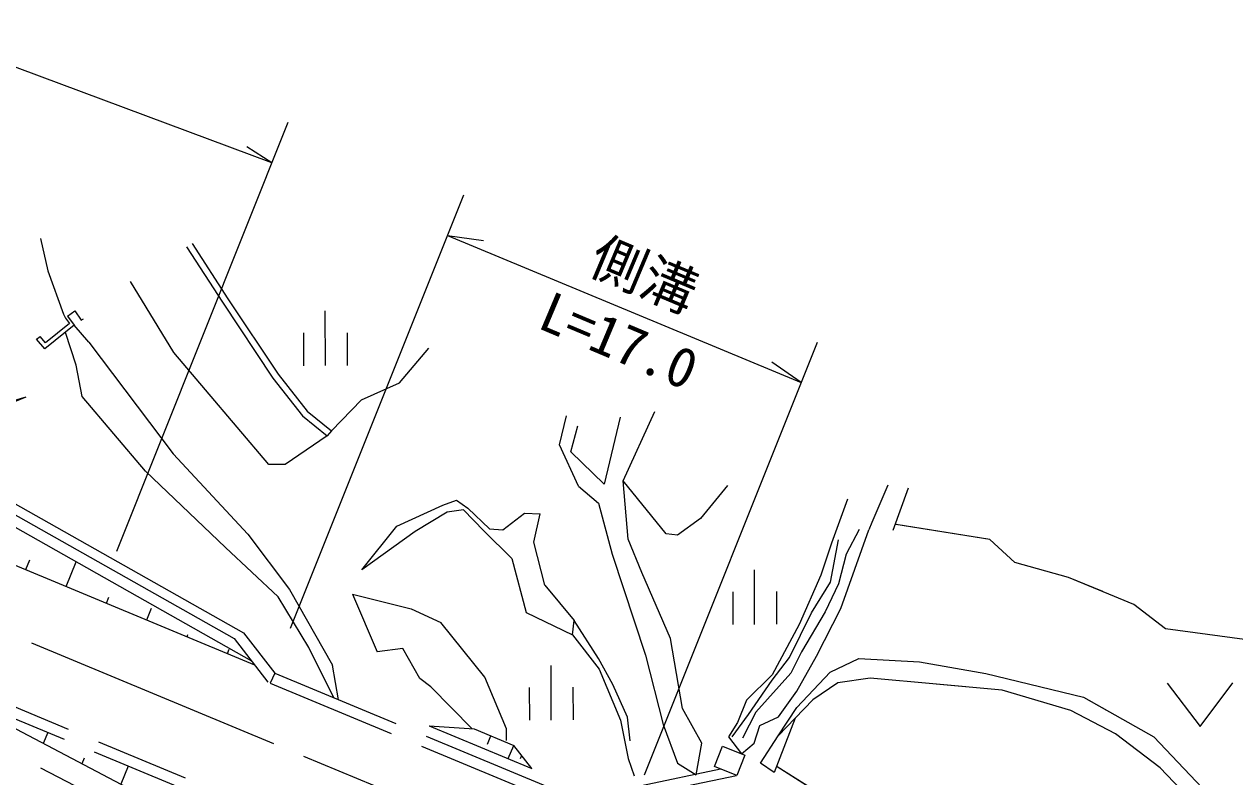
# Model space of a CAD drawing. Units: millimetres, scale not verified. Extents: x 40000 to 680000, y 20000 to 380000.
# Drawn here: x 495444 to 550886, y 285204 to 319662 of the extents above; entities that cross this region are included whole.
import ezdxf
from ezdxf.enums import TextEntityAlignment as Align

# ---------------------------------------------------------------- set-up
doc = ezdxf.new("R2010")
doc.units = ezdxf.units.MM
doc.header["$LTSCALE"] = 1000
doc.linetypes.add('CHAIN', pattern=[18.5, 12, -1.5, 3.5, -1.5])
doc.linetypes.add('DASHED', pattern=[7.5, 6, -1.5])
for name, color, linetype, lineweight in [('M-BGD', 7, 'Continuous', 13), ('M-BGD-OTRS1', 7, 'DASHED', 13), ('M-BMK', 2, 'CHAIN', 13), ('M-STR-HTXT', 7, 'Continuous', 13)]:
    doc.layers.add(name, color=color, linetype=linetype, lineweight=lineweight)
doc.styles.add('ＭＳ ゴシック', font='')
doc.styles.get('ＭＳ ゴシック').set_extended_font_data('MS Gothic')

# ---------------------------------------------------------------- blocks, each defined once
blk = doc.blocks.new('荒地')
at = {"color": 7, "linetype": 'Continuous', "lineweight": 13}
for p, q in [((0, -1.25), (0, 1.25)), ((-1, 0.25), (-1, -1.25)), ((1, 0.25), (1, -1.25))]:
    blk.add_line(p, q, dxfattribs=at)
blk = doc.blocks.new('畑')
at = {"color": 7, "linetype": 'Continuous', "lineweight": 13}
for p, q in [((-1.5, 1), (0, -1)), ((0, -1), (1.5, 1))]:
    blk.add_line(p, q, dxfattribs=at)

msp = doc.modelspace()

# ---------------------------------------------------------------- linework, layer by layer
at = {"layer": 'M-BGD'}
for p, q in [((496187.3, 309844.6), (496521.6, 308377.1)), ((502880.8, 309466.1), (504519.5, 306930)), ((503132.8, 309628.9), (504770.5, 307094.4)), ((461714, 308760.6), (505991.6, 290332.6)), ((496521.6, 308377.1), (497242.6, 306384.3)), ((502294.1, 304626.2), (500319.6, 307885.3)), ((504519.5, 306930), (506825.1, 303457.6)), ((504770.5, 307094.4), (507068.3, 303633.7)), ((497242.6, 306384.3), (497337.6, 306203.2)), ((497337.6, 306203.2), (497518, 305960.9)), ((497432.3, 306293.6), (497766.2, 306532.8)), ((497432.3, 306293.6), (497739, 305881.7)), ((497766.2, 306532.8), (498054.6, 306107.1)), ((498054.6, 306107.1), (498162.2, 306180)), ((497739, 305881.7), (496388.9, 304800.7)), ((497518, 305960.9), (496415.3, 305078.1)), ((497829.5, 304052.6), (497328.6, 305553.1)), ((498408.2, 305105.9), (497739, 305881.7)), ((496010.9, 305244.4), (496175, 305360.2)), ((496388.9, 304800.7), (496010.9, 305244.4)), ((496415.3, 305078.1), (496175, 305360.2)), ((498408.2, 305105.9), (502273.6, 299985.9)), ((506646.3, 299498.9), (502294.1, 304626.2)), ((512630, 303243.2), (513973.4, 304827.2)), ((498103.7, 302619.5), (497829.5, 304052.6)), ((506825.1, 303457.6), (508182.2, 301735.1)), ((506825.1, 303457.6), (508182.2, 301735.1)), ((507068.2, 303633.7), (508397.2, 301947)), ((507068.3, 303633.7), (508397.2, 301947)), ((510892, 302465.4), (512630, 303243.2)), ((510892, 302465.4), (512630, 303243.2)), ((495520.2, 302585.9), (491836.8, 301067.6)), ((495520.2, 302585.9), (493710.7, 302066)), ((500998.8, 299196.6), (498103.7, 302619.5)), ((509511.4, 301042.9), (510892, 302465.4)), ((509511.4, 301042.9), (510892, 302465.4)), ((508182.2, 301735.1), (509322.4, 300809.9)), ((508182.2, 301735.1), (509322.4, 300809.9)), ((508397.2, 301947), (509511.4, 301042.9)), ((508397.2, 301947), (509511.4, 301042.9)), ((519962.2, 300401.8), (520272.7, 301736.7)), ((519962.2, 300401.8), (520272.7, 301736.7)), ((522737.6, 301668.3), (522006.7, 298595.7)), ((522737.6, 301668.3), (522006.7, 298595.7)), ((522871.9, 298762.1), (524321.6, 301925.4)), ((522871.9, 298762.1), (524321.6, 301925.4)), ((520475.9, 300086.2), (520792.5, 301266.6)), ((520475.9, 300086.2), (520792.5, 301266.6)), ((509322.4, 300809.9), (507395, 299500.6)), ((509511.4, 301042.9), (509322.4, 300809.9)), ((509511.4, 301042.9), (509322.4, 300809.9)), ((491057.1, 299945), (505489.8, 291799.5)), ((502273.6, 299985.9), (505688.4, 296310)), ((520831.7, 298513.9), (519962.2, 300401.8)), ((520831.7, 298513.9), (519962.2, 300401.8)), ((522006.7, 298595.7), (520475.9, 300086.2)), ((522006.7, 298595.7), (520475.9, 300086.2)), ((490851.5, 299556), (505061.3, 291536.3)), ((507395, 299500.6), (506646.3, 299498.9)), ((507395, 299500.6), (506646.3, 299498.9)), ((490617.8, 299114), (505848.1, 290518.3)), ((504663.2, 295705.9), (500998.8, 299196.6)), ((520831.7, 298513.9), (521741.3, 297733.7)), ((520831.7, 298513.9), (521741.3, 297733.7)), ((523099.4, 296080.9), (522871.9, 298762.1)), ((524849.8, 296327.4), (522871.9, 298762.1)), ((524849.8, 296327.4), (522871.9, 298762.1)), ((523099.4, 296080.9), (522871.9, 298762.1)), ((527651.7, 298540.1), (526412, 297028.2)), ((527651.7, 298540.1), (526412, 297028.2)), ((534995, 298556.1), (534265.7, 296845.4)), ((535243.5, 296494), (535948.3, 298427.7)), ((535243.5, 296494), (535948.3, 298427.7)), ((514612.3, 297636.4), (515249.7, 297877.3)), ((514612.3, 297636.4), (515249.7, 297877.3)), ((515249.7, 297877.3), (515762.8, 297507.5)), ((515249.7, 297877.3), (515762.8, 297507.5)), ((521741.3, 297733.7), (522366.1, 295404.4)), ((521741.3, 297733.7), (522366.1, 295404.4)), ((533156.2, 297922.2), (532413.9, 295896.4)), ((533156.2, 297922.2), (532413.9, 295896.4)), ((512514.2, 296679.8), (514612.3, 297636.4)), ((514818.8, 297326.2), (513344.4, 296433.7)), ((514818.8, 297326.2), (513344.4, 296433.7)), ((515558.8, 297432.2), (514818.8, 297326.2)), ((515558.8, 297432.2), (514818.8, 297326.2)), ((516486.3, 296468.6), (515558.8, 297432.2)), ((516486.3, 296468.6), (515558.8, 297432.2)), ((515762.8, 297507.5), (516754.8, 296555.1)), ((515762.8, 297507.5), (516754.8, 296555.1)), ((517358.2, 296512.1), (518351.8, 297278.1)), ((517358.2, 296512.1), (518351.8, 297278.1)), ((518351.8, 297278.1), (519081.1, 297241.2)), ((518351.8, 297278.1), (519081.1, 297241.2)), ((518784.8, 295950.7), (519081.1, 297241.2)), ((518784.8, 295950.7), (519081.1, 297241.2)), ((510908.8, 294684.3), (512514.2, 296679.8)), ((510908.8, 294684.3), (512514.2, 296679.8)), ((526412, 297028.2), (525357.1, 296266.1)), ((526412, 297028.2), (525357.1, 296266.1)), ((534265.7, 296845.4), (534120.2, 296509.5)), ((534265.7, 296845.4), (534120.2, 296509.5)), ((539670.7, 296071.1), (535369.9, 296756.6)), ((539671.1, 296071.6), (535370.3, 296757.1)), ((539671.1, 296071.6), (535370.3, 296757.1)), ((505688.4, 296310), (507600.2, 293775.8)), ((505688.4, 296310), (507600.2, 293775.8)), ((513344.4, 296433.7), (510908.8, 294684.3)), ((513344.4, 296433.7), (510908.8, 294684.3)), ((517774.5, 295194.8), (516486.3, 296468.6)), ((517774.5, 295194.8), (516486.3, 296468.6)), ((516754.8, 296555.1), (517358.2, 296512.1)), ((516754.8, 296555.1), (517358.2, 296512.1)), ((523730.2, 294558.5), (523099.4, 296080.9)), ((523730.2, 294558.5), (523099.4, 296080.9)), ((525357.1, 296266.1), (524849.8, 296327.4)), ((525357.1, 296266.1), (524849.8, 296327.4)), ((532837.6, 292905.9), (534120.2, 296509.5)), ((532837.6, 292905.9), (534120.2, 296509.5)), ((533678.5, 296526.1), (533081.4, 295397.4)), ((533678.5, 296526.1), (533081.4, 295397.4)), ((540813.6, 295008.9), (539670.7, 296071.1)), ((540814.1, 295009.4), (539671.1, 296071.6)), ((540814.1, 295009.4), (539671.1, 296071.6)), ((507068.8, 293438), (504663.2, 295705.9)), ((507068.8, 293438), (504663.2, 295705.9)), ((519286.3, 293971.5), (518784.8, 295950.7)), ((519286.3, 293971.5), (518784.8, 295950.7)), ((532413.9, 295896.4), (531920.7, 294431.4)), ((532413.9, 295896.4), (531920.7, 294431.4)), ((532372.6, 294119.2), (532739.7, 296049.8)), ((532372.6, 294119.1), (532739.7, 296049.8)), ((495516, 294692.5), (495703.5, 295142.9)), ((497362.4, 293924), (497828.7, 295044.3)), ((517774.5, 295194.8), (518426.6, 292733.8)), ((517774.5, 295194.8), (518426.6, 292733.8)), ((522366.1, 295404.4), (523898.4, 290768.8)), ((522366.1, 295404.4), (523898.4, 290768.8)), ((533081.4, 295397.4), (532735, 294034.2)), ((533081.4, 295397.4), (532735, 294034.2)), ((543268.9, 294322.8), (540813.6, 295008.9)), ((543269.3, 294323.3), (540814.1, 295009.4)), ((543269.3, 294323.3), (540814.1, 295009.4)), ((525045.3, 291534.9), (523730.2, 294558.5)), ((525045.3, 291534.9), (523730.2, 294558.5)), ((531920.7, 294431.4), (530934, 292182.1)), ((531920.7, 294431.4), (530934, 292182.1)), ((519286.3, 293971.5), (520631, 292358.6)), ((519286.3, 293971.5), (520631, 292358.6)), ((531497.9, 292712.6), (532372.6, 294119.2)), ((531497.9, 292712.6), (532372.6, 294119.1)), ((532735, 294034.2), (532124.8, 292749.5)), ((532735, 294034.2), (532124.8, 292749.5)), ((546269.3, 293094.8), (543268.9, 294322.8)), ((544837.9, 293681.3), (543269.3, 294323.3)), ((499208.9, 293155.5), (499320.5, 293423.6)), ((508484.8, 291126.3), (507068.8, 293438)), ((508484.8, 291126.3), (507068.8, 293438)), ((507600.2, 293775.8), (509556.8, 290310.3)), ((507600.2, 293775.8), (509556.8, 290310.3)), ((510484, 293562), (513160.1, 292896.9)), ((510484, 293562), (513160.1, 292896.9)), ((510484, 293562), (511606.3, 290924.8)), ((510484, 293562), (511606.3, 290924.8)), ((501055.3, 292387), (501278.5, 292923.2)), ((513160.1, 292896.9), (514522.9, 292269.1)), ((513160.1, 292896.9), (514522.9, 292269.1)), ((518426.6, 292733.8), (520548.8, 291699.8)), ((518426.6, 292733.8), (520548.8, 291699.8)), ((532124.8, 292749.5), (531041.9, 290927.3)), ((532124.8, 292749.5), (531041.9, 290927.3)), ((531727, 290721.6), (532837.6, 292905.9)), ((531727, 290721.6), (532837.6, 292905.9)), ((547718.7, 291972.5), (546269.3, 293094.8)), ((516538.7, 289768.7), (514522.9, 292269.1)), ((516538.7, 289768.7), (514522.9, 292269.1)), ((520548.8, 291699.8), (520631, 292358.6)), ((521747.3, 290618.9), (520631, 292358.6)), ((521747.3, 290618.9), (520631, 292358.6)), ((530934, 292182.1), (529703.5, 289873.9)), ((530934, 292182.1), (529703.5, 289873.9)), ((530499.3, 290668.8), (531497.9, 292712.6)), ((530499.3, 290668.8), (531497.9, 292712.6)), ((502901.8, 291618.6), (502942.5, 291716.3)), ((505489.8, 291799.5), (506923.2, 289944.9)), ((520548.8, 291699.8), (521777.4, 290126.4)), ((520548.8, 291699.8), (521777.4, 290126.4)), ((552366.5, 291353.7), (547718.7, 291972.5)), ((505061.3, 291536.3), (506608.7, 289534.2)), ((509618, 288823.3), (508484.8, 291126.3)), ((512777.2, 291072.8), (511606.3, 290924.8)), ((512777.2, 291072.8), (511606.3, 290924.8)), ((513557.5, 289698.7), (512777.2, 291072.8)), ((513557.5, 289698.7), (512777.2, 291072.8)), ((525591.3, 288331.7), (525045.3, 291534.9)), ((525591.3, 288331.7), (525045.3, 291534.9)), ((504748.2, 290850.1), (504829.6, 291045.5)), ((522406.8, 289435.2), (521747.3, 290618.9)), ((522406.8, 289435.2), (521747.3, 290618.9)), ((523898.4, 290768.8), (524712, 287591.5)), ((523898.4, 290768.8), (524712, 287591.5)), ((529699.8, 289624.7), (530499.3, 290668.8)), ((529699.8, 289624.7), (530499.3, 290668.8)), ((531041.9, 290927.3), (530560.2, 289943)), ((531041.9, 290927.3), (530560.2, 289943)), ((530823.6, 289128.5), (531727, 290721.6)), ((530823.6, 289128.5), (531727, 290721.6)), ((532350.1, 289993.2), (533666, 290615)), ((532350.1, 289993.2), (533666, 290615)), ((533666, 290615), (536447.2, 290466.6)), ((533666, 290615), (536447.2, 290466.6)), ((509841.5, 288730.3), (509556.8, 290310.3)), ((521777.4, 290126.4), (522748.6, 287795.1)), ((521777.4, 290126.4), (522748.6, 287795.1)), ((530827.8, 288373), (532350.1, 289993.2)), ((530827.8, 288373), (532350.1, 289993.2)), ((536446.9, 290466.1), (539491, 289926.7)), ((536447.2, 290466.6), (539491.4, 289927.2)), ((506923.2, 289944.9), (506711.3, 289491.5)), ((514061.8, 289323.1), (513557.5, 289698.7)), ((514061.8, 289323.1), (513557.5, 289698.7)), ((517533.6, 287394.6), (516538.7, 289768.7)), ((517533.6, 287394.6), (516538.7, 289768.7)), ((523077.5, 287927.3), (522406.8, 289435.2)), ((523077.5, 287927.3), (522406.8, 289435.2)), ((529703.5, 289873.9), (528523, 288719.2)), ((529703.5, 289873.9), (528523, 288719.2)), ((528611.2, 288060.9), (529699.8, 289624.7)), ((528611.2, 288060.9), (529699.8, 289624.7)), ((530560.2, 289943), (528957.3, 288168.1)), ((530560.2, 289943), (528957.3, 288168.1)), ((532703.2, 289500.6), (531562.7, 288726.2)), ((534190.8, 289719.4), (532703.2, 289500.6)), ((534190.8, 289719.4), (532703.2, 289500.6)), ((537217.5, 289441.2), (534190.8, 289719.4)), ((537217.5, 289441.2), (534190.8, 289719.4)), ((540238.7, 289166), (537217.1, 289440.8)), ((540239.1, 289166.4), (537217.5, 289441.2)), ((540239.1, 289166.4), (537217.5, 289441.2)), ((539491, 289926.7), (543959, 288842.5)), ((515959.9, 287400.6), (514061.8, 289323.1)), ((529987.8, 287947.9), (530823.6, 289128.5)), ((529987.8, 287947.9), (530823.6, 289128.5)), ((543375.4, 288240.9), (540238.7, 289166)), ((543375.8, 288241.4), (540239.1, 289166.4)), ((492756.2, 288602), (516857.1, 275952.6)), ((526481.6, 286747.2), (525591.3, 288331.7)), ((526481.6, 286747.2), (525591.3, 288331.7)), ((528523, 288719.2), (528116.4, 287694.4)), ((528523, 288719.2), (528116.4, 287694.4)), ((529974.2, 287074.7), (530827.8, 288373)), ((529974.2, 287074.7), (530827.8, 288373)), ((531562.7, 288726.2), (530749.3, 287881)), ((531562.7, 288726.2), (530749.3, 287881)), ((543959, 288842.5), (547174.7, 287030.8)), ((543959.4, 288843), (545006.2, 288253.2)), ((543959.4, 288843), (545006.2, 288253.2)), ((522748.6, 287795.1), (523108.8, 286038.7)), ((522748.6, 287795.1), (523108.8, 286038.7)), ((523193, 286848.3), (523077.5, 287927.3)), ((523193, 286848.3), (523077.5, 287927.3)), ((527863, 287038.4), (528611.2, 288060.9)), ((527863, 287038.4), (528611.2, 288060.9)), ((528957.3, 288168.1), (528338.3, 286967.7)), ((529134.3, 287557), (529987.8, 287947.9)), ((529134.3, 287557), (529987.8, 287947.9)), ((530749.3, 287881), (529798, 285403.6)), ((530749.3, 287881), (529798, 285403.6)), ((530749.3, 287881), (529974.2, 287074.7)), ((530749.3, 287881), (529974.2, 287074.7)), ((545429.1, 287174.1), (543375.8, 288241.4)), ((496519.6, 287234.4), (496312.1, 286735.7)), ((513991.8, 287544.6), (518696.5, 285586.5)), ((513991.8, 287544.6), (516044.4, 287394.4)), ((516044.4, 287394.4), (517862.9, 286642.8)), ((517532.3, 286862.7), (517533.6, 287394.6)), ((517532.3, 286862.7), (517533.6, 287394.6)), ((524712, 287591.5), (525366.1, 285829.5)), ((524712, 287591.5), (525366.1, 285829.5)), ((528116.4, 287694.4), (527697.6, 287033.6)), ((528116.4, 287694.4), (527697.6, 287033.6)), ((528869.9, 286745.7), (529134.3, 287557)), ((528869.9, 286745.7), (529134.3, 287557)), ((516657.6, 286693.2), (516816.6, 287075.2)), ((517611.2, 286038.2), (517862.9, 286642.8)), ((518696.5, 285586.5), (517862.9, 286642.8)), ((526225, 285293.7), (526481.6, 286747.2)), ((526225, 285293.7), (526481.6, 286747.2)), ((527697.6, 287033.6), (528291.1, 286254.9)), ((527697.6, 287033.6), (528291.1, 286254.9)), ((528291.1, 286254.9), (528869.9, 286745.7)), ((528291.1, 286254.9), (528869.9, 286745.7)), ((529168.5, 285821.3), (529974.2, 287074.7)), ((529168.5, 285821.3), (529974.2, 287074.7)), ((547474.3, 285620.6), (545429.1, 287174.1)), ((547174.7, 287030.8), (549944.3, 284118.1)), ((518171, 286038.9), (518229.2, 286178.7)), ((518171, 286038.9), (518229.2, 286178.7)), ((527057, 285673.8), (527430.9, 286601.3)), ((527057.4, 285672.9), (527431.6, 286600.2)), ((527430.9, 286601.3), (528451.1, 286189.9)), ((527431.6, 286600.2), (528451.6, 286188.6)), ((528451.1, 286189.9), (528077.2, 285262.5)), ((528451.6, 286188.6), (528077.4, 285261.3)), ((501791.2, 282709.1), (496202.4, 285595.8)), ((498193.8, 286051.9), (498090, 285802.6)), ((500212.5, 285697.4), (499867.9, 284869.4)), ((523108.8, 286038.7), (523382.8, 285251.1)), ((523108.8, 286038.7), (523382.8, 285251.1)), ((523715.5, 284804.9), (527325.9, 285565.4)), ((523715.7, 284805), (527326.2, 285564.4)), ((525366.1, 285829.5), (526225, 285293.7)), ((525366.1, 285829.5), (526225, 285293.7)), ((528077.2, 285262.5), (527057, 285673.8)), ((528077.4, 285261.3), (527057.4, 285672.9)), ((529798, 285403.6), (529168.5, 285821.3)), ((529798, 285403.6), (529168.5, 285821.3)), ((529926.1, 285678.9), (532111.9, 284295.6)), ((529926.5, 285677.2), (532111.9, 284293.2)), ((549116.3, 283896.5), (547474.3, 285620.6)), ((523885.6, 284391.1), (528058.4, 285270.1)), ((523885.6, 284391.1), (528058.6, 285268.8))]:
    msp.add_line(p, q, dxfattribs=at)
at = {"layer": 'M-BGD-OTRS1'}
for p, q in [((491919.8, 289690.3), (502810.3, 285157.8)), ((506711.3, 289491.5), (521920.1, 283161.7)), ((506923.2, 289944.9), (522112.2, 283623.3)), ((491727.9, 289228.6), (514984.1, 279549.6))]:
    msp.add_line(p, q, dxfattribs=at)
at = {"layer": 'M-BMK'}
msp.add_line((461615.4, 305552.2), (552553, 267704.8), dxfattribs=at)
at = {"layer": 'M-STR-HTXT'}
for p, q in [((506790.2, 313314.5), (429253.5, 342194.1)), ((499687.3, 295535.9), (507532.2, 315171.8)), ((506790.2, 313314.5), (505647.1, 314052.4)), ((507646.7, 292002.8), (515576.4, 311850.7)), ((514834.3, 309993.4), (531031.7, 303252.2)), ((514834.3, 309993.4), (516482.5, 309762.9)), ((523855.9, 285291.3), (531773.7, 305109.5)), ((531031.7, 303252.2), (529677.1, 304192.9))]:
    msp.add_line(p, q, dxfattribs=at)

# ---------------------------------------------------------------- block references
at = {"layer": 'M-BGD', "xscale": 999.9998, "yscale": 999.9998, "rotation": 0.23939}
for name, p in [('荒地', (509236.4, 305282)), ('荒地', (528891.3, 293434.3)), ('荒地', (519577.5, 289051.3)), ('畑', (549299.4, 288503.4))]:
    msp.add_blockref(name, p, dxfattribs=at)

# ---------------------------------------------------------------- texts
at = {"layer": 'M-STR-HTXT', "style": 'ＭＳ ゴシック'}
for s, p in [('側溝', (520971.3, 307822.4)), ('L=17.0', (518667.2, 305277.1))]:
    msp.add_text(s, height=1833, rotation=337.166, dxfattribs=at).set_placement(p, align=Align.BOTTOM_LEFT)

doc.saveas('drawing.dxf')
